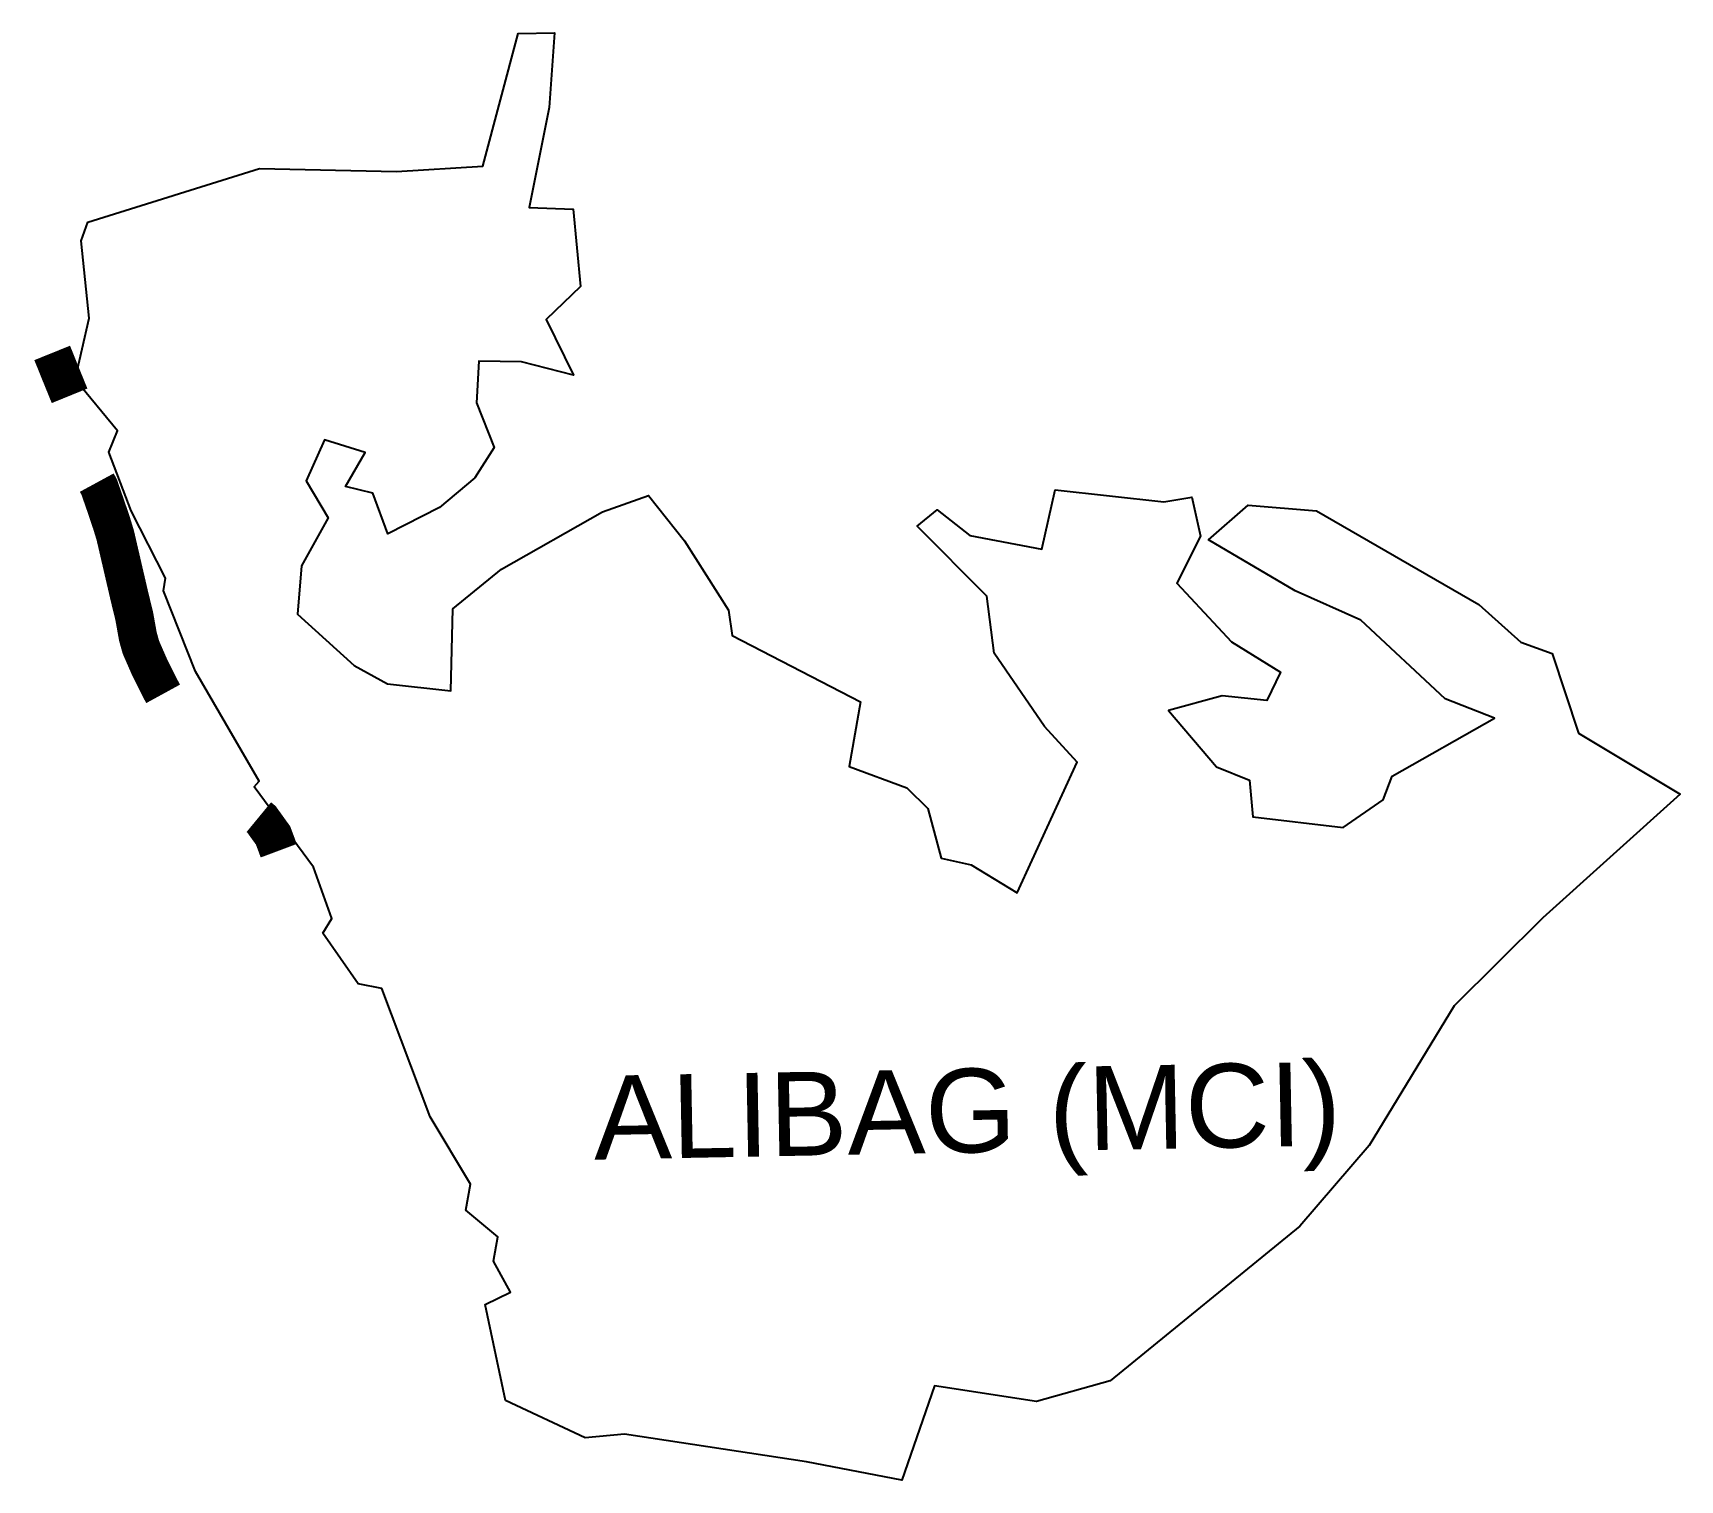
# Model space of a CAD drawing. Header units: metres. Extents: x 274747 to 276916, y 2062182 to 2074814.
# Drawn here: x 274778 to 276916, y 2062182 to 2064062 of the extents above; entities outside this region: 2.
import ezdxf

# ---------------------------------------------------------------- set-up
doc = ezdxf.new("R2010")
doc.units = ezdxf.units.M
doc.header["$MEASUREMENT"] = 0
for name, color, linetype in [('NATURALLY PROTECTED', 3, 'Continuous'), ('village', 3, 'Continuous'), ('VILLAGE NAME', 250, 'Continuous')]:
    doc.layers.add(name, color=color, linetype=linetype)
doc.styles.get("Standard").update_dxf_attribs({"font": 'arial.ttf'})

msp = doc.modelspace()

# ---------------------------------------------------------------- linework, layer by layer
at = {"layer": 'NATURALLY PROTECTED', "const_width": 50, "flags": 128}
for points in [[(274963.1, 2074788.5), (274961, 2074773.3), (274948.2, 2074695.2), (274940.5, 2074656.4), (274929.1, 2074613.7), (274923.8, 2074593.2), (274920.5, 2074578.9), (274916.9, 2074566), (274912.1, 2074547.9), (274908.9, 2074533.5), (274906.4, 2074522.6), (274901.8, 2074509.1), (274895.3, 2074483.2), (274884.1, 2074449.4), (274875, 2074420.6), (274862.6, 2074378.1), (274851.2, 2074342.2), (274850.4, 2074339.1)], [(274794.2, 2074199.6), (274788.1, 2074182.7), (274779.8, 2074162.3), (274773.5, 2074148.3), (274772.1, 2074145.1)], [(274802.5, 2063646.1), (274813.9, 2063617.9), (274825.1, 2063590.4)], [(274860.4, 2063477.7), (274863.5, 2063472), (274872.9, 2063445), (274879.7, 2063424.8), (274884.4, 2063409.3), (274903, 2063329.1), (274909.1, 2063304.1), (274913.8, 2063277.8), (274917.7, 2063263.8), (274929.3, 2063237.3), (274943.1, 2063209.8), (274946.6, 2063203.4)], [(275070.8, 2063043.3), (275074.2, 2063040.5), (275089.3, 2063019.5), (275096.7, 2062999.7)]]:
    msp.add_lwpolyline(points, dxfattribs=at)
at = {"layer": 'village', "color": 3, "true_color": 0x00ff00}
msp.add_polyline3d([(276314.4, 2063108.5, 0), (276357.1, 2063091.1, 0), (276361.3, 2063043.5, 0), (276478.8, 2063029.7, 0), (276530.8, 2063065.8, 0), (276542.4, 2063096.6, 0), (276675.1, 2063171.6, 0), (276611.3, 2063197.1, 0), (276501.5, 2063299.1, 0), (276416.6, 2063337.3, 0), (276303.7, 2063403.2, 0), (276355.3, 2063448.4, 0), (276444.1, 2063441.2, 0), (276655.1, 2063319.5, 0), (276709.5, 2063270.4, 0), (276750.3, 2063255.7, 0), (276784.5, 2063152.5, 0), (276916.2, 2063073.2, 0), (276738, 2062912.5, 0), (276622.7, 2062798.2, 0), (276512.4, 2062617.1, 0), (276422.4, 2062512, 0), (276176.3, 2062311.4, 0), (276080.4, 2062284.3, 0), (275948.2, 2062304.8, 0), (275905.9, 2062182.5, 0), (275782.1, 2062206.3, 0), (275545.6, 2062242.2, 0), (275494.5, 2062237.5, 0), (275391.2, 2062285.8, 0), (275364.8, 2062410.5, 0), (275397.7, 2062426.5, 0), (275375.6, 2062466.7, 0), (275381.2, 2062498.3, 0), (275339.4, 2062533, 0), (275345.5, 2062566.8, 0), (275293.2, 2062654, 0), (275230.4, 2062820.9, 0), (275199.9, 2062826.8, 0), (275154.1, 2062892.8, 0), (275165.8, 2062911.5, 0), (275141.9, 2062978.4, 0), (275064.6, 2063082.6, 0), (275071.1, 2063089.9, 0), (274988.7, 2063232.5, 0), (274947.1, 2063337.1, 0), (274949.8, 2063353.7, 0), (274904.9, 2063441.1, 0), (274876.2, 2063517.2, 0), (274887.3, 2063545.1, 0), (274832.3, 2063611.8, 0), (274850.5, 2063691.2, 0), (274840.2, 2063791.7, 0), (274849, 2063816, 0), (275071.7, 2063885.5, 0), (275249.5, 2063881.5, 0), (275361.5, 2063888.6, 0), (275407.7, 2064060.9, 0), (275454.9, 2064061.6, 0), (275447.8, 2063965, 0), (275421.9, 2063834.9, 0), (275478.9, 2063832.9, 0), (275488.3, 2063732.2, 0), (275443.9, 2063689.4, 0), (275479.6, 2063617.1, 0), (275411.9, 2063634.4, 0), (275356.5, 2063635.5, 0), (275353.5, 2063581.5, 0), (275376.2, 2063523.2, 0), (275351.1, 2063483.7, 0), (275305.6, 2063445.3, 0), (275238.2, 2063411.2, 0), (275219, 2063463.8, 0), (275183.2, 2063472.8, 0), (275208.9, 2063517, 0), (275156.2, 2063533.4, 0), (275132.3, 2063480.2, 0), (275160.7, 2063432.1, 0), (275126.4, 2063369.7, 0), (275121.2, 2063307, 0), (275194.5, 2063240, 0), (275237.9, 2063216.5, 0), (275320.1, 2063207.5, 0), (275322.6, 2063313.7, 0), (275386.1, 2063365.2, 0), (275517, 2063439.6, 0), (275576.9, 2063461.1, 0), (275623.7, 2063402, 0), (275680.8, 2063311.9, 0), (275685.3, 2063279.2, 0), (275852.1, 2063193.2, 0), (275837.5, 2063108.9, 0), (275912.4, 2063081.3, 0), (275939.4, 2063054.5, 0), (275956.8, 2062989.9, 0), (275995.9, 2062981.2, 0), (276055.6, 2062945.2, 0), (276133.3, 2063114.6, 0), (276090.8, 2063160.8, 0), (276025.5, 2063256.1, 0), (276016.1, 2063330.4, 0), (275925.6, 2063421.3, 0), (275951.5, 2063442.2, 0), (275994.2, 2063409.2, 0), (276087.4, 2063391.4, 0), (276104.7, 2063468.4, 0), (276245.7, 2063452.9, 0), (276282.3, 2063458.9, 0), (276293.6, 2063408.1, 0), (276262.7, 2063347.3, 0), (276333.6, 2063271.1, 0), (276397.4, 2063231.7, 0), (276379.8, 2063194.9, 0), (276321.5, 2063200.8, 0), (276251.8, 2063181.6, 0)], close=True, dxfattribs=at)

# ---------------------------------------------------------------- texts
at = {"layer": 'VILLAGE NAME', "insert": (275504.3, 2062707.2), "char_height": 108.748, "attachment_point": 1, "rotation": 1.1028}
msp.add_mtext_dynamic_manual_height_columns('{\\fArial|b0|i0|c0|p34;ALIBAG (MCI)}', width=1043.665, gutter_width=543.7, heights=[0], dxfattribs=at)

doc.saveas('drawing.dxf')
